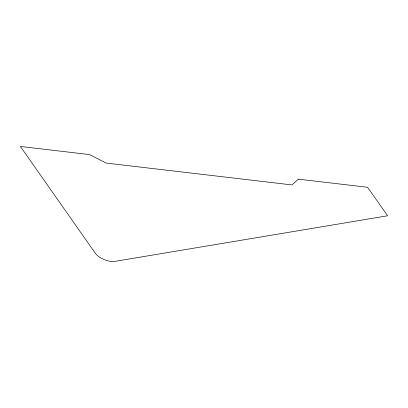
<?xml version="1.0" encoding="UTF-8"?>
<svg xmlns="http://www.w3.org/2000/svg" width="408" height="408" viewBox="0 0 408 408"><rect width="100%" height="100%" fill="white"/><g stroke="black" fill="none" stroke-linecap="round" stroke-linejoin="round"><path stroke-width="0.61" d="M298.467 179.158L291.888 184.916L106.121 163.067L89.551 154.586L20.4 146.452L95.334 253.297A12.572 5.294 22 0 0 115.459 261.278L387.6 215.781L367.618 187.287L298.467 179.158"/></g></svg>
